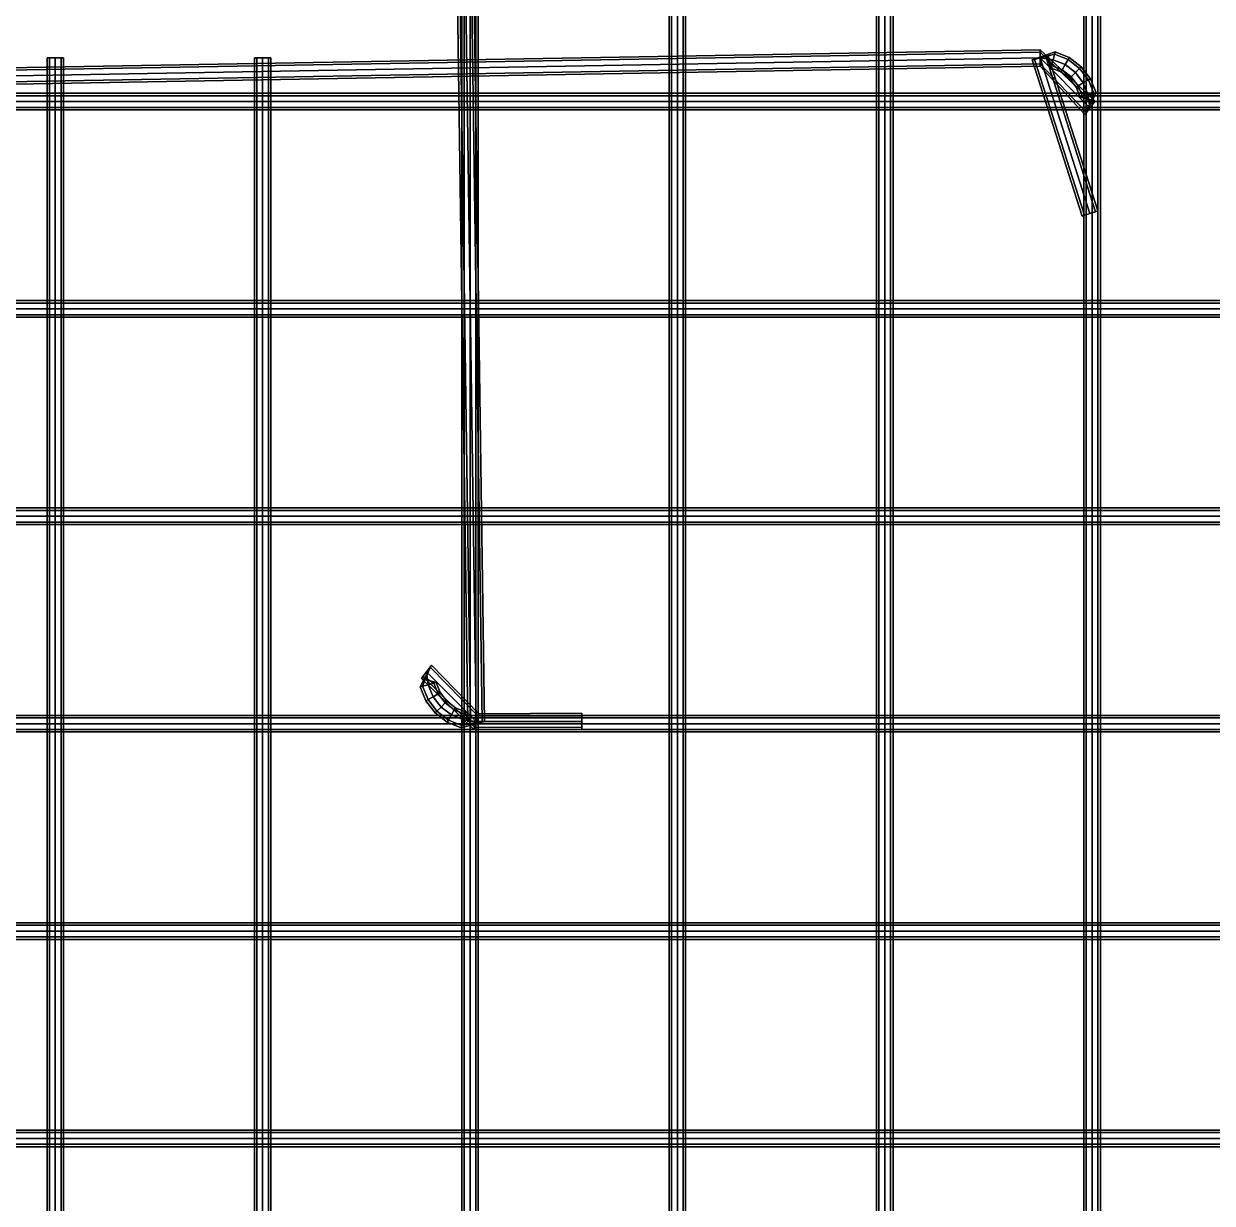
# Model space of a CAD drawing. Extents: x -6000 to 6000, y 0 to 6600.
# Drawn here: x 370 to 1516, y 1138 to 2275 of the extents above; entities that cross this region are included whole.
import ezdxf

# ---------------------------------------------------------------- set-up
doc = ezdxf.new("R2010")
doc.units = 0
for name, color, linetype in [('REBAR-H', 4, 'CONTINUOUS'), ('REBAR-O', 6, 'CONTINUOUS'), ('REBAR-V', 3, 'CONTINUOUS')]:
    doc.layers.add(name, color=color, linetype=linetype)

msp = doc.modelspace()

# ---------------------------------------------------------------- linework, layer by layer
at = {"layer": 'REBAR-H'}
for points in [[(-3937.077, 2205.657, 52.343), (-3937.077, 2208, 58), (3937.077, 2208, 58), (3937.077, 2205.657, 52.343)], [(-3937.077, 2208, 58), (-3937.077, 2205.657, 63.657), (3937.077, 2205.657, 63.657), (3937.077, 2208, 58)], [(-3937.077, 2205.657, 736.343), (-3937.077, 2208, 742), (3937.077, 2208, 742), (3937.077, 2205.657, 736.343)], [(-3937.077, 2208, 742), (-3937.077, 2205.657, 747.657), (3937.077, 2205.657, 747.657), (3937.077, 2208, 742)], [(-3937.077, 2200, 50), (-3937.077, 2205.657, 52.343), (3937.077, 2205.657, 52.343), (3937.077, 2200, 50)], [(-3937.077, 2205.657, 63.657), (-3937.077, 2200, 66), (3937.077, 2200, 66), (3937.077, 2205.657, 63.657)], [(-3937.077, 2200, 734), (-3937.077, 2205.657, 736.343), (3937.077, 2205.657, 736.343), (3937.077, 2200, 734)], [(-3937.077, 2205.657, 747.657), (-3937.077, 2200, 750), (3937.077, 2200, 750), (3937.077, 2205.657, 747.657)], [(-3937.077, 2194.343, 52.343), (-3937.077, 2200, 50), (3937.077, 2200, 50), (3937.077, 2194.343, 52.343)], [(-3937.077, 2200, 66), (-3937.077, 2194.343, 63.657), (3937.077, 2194.343, 63.657), (3937.077, 2200, 66)], [(-3937.077, 2194.343, 736.343), (-3937.077, 2200, 734), (3937.077, 2200, 734), (3937.077, 2194.343, 736.343)], [(-3937.077, 2200, 750), (-3937.077, 2194.343, 747.657), (3937.077, 2194.343, 747.657), (3937.077, 2200, 750)], [(-3937.077, 2192, 58), (-3937.077, 2194.343, 52.343), (3937.077, 2194.343, 52.343), (3937.077, 2192, 58)], [(-3937.077, 2194.343, 63.657), (-3937.077, 2192, 58), (3937.077, 2192, 58), (3937.077, 2194.343, 63.657)], [(-3937.077, 2192, 742), (-3937.077, 2194.343, 736.343), (3937.077, 2194.343, 736.343), (3937.077, 2192, 742)], [(-3937.077, 2194.343, 747.657), (-3937.077, 2192, 742), (3937.077, 2192, 742), (3937.077, 2194.343, 747.657)], [(-3846.168, 2005.657, 52.343), (-3846.168, 2008, 58), (3846.168, 2008, 58), (3846.168, 2005.657, 52.343)], [(-3846.168, 2008, 58), (-3846.168, 2005.657, 63.657), (3846.168, 2005.657, 63.657), (3846.168, 2008, 58)], [(-3846.168, 2005.657, 736.343), (-3846.168, 2008, 742), (3846.168, 2008, 742), (3846.168, 2005.657, 736.343)], [(-3846.168, 2008, 742), (-3846.168, 2005.657, 747.657), (3846.168, 2005.657, 747.657), (3846.168, 2008, 742)], [(-3846.168, 2000, 50), (-3846.168, 2005.657, 52.343), (3846.168, 2005.657, 52.343), (3846.168, 2000, 50)], [(-3846.168, 2005.657, 63.657), (-3846.168, 2000, 66), (3846.168, 2000, 66), (3846.168, 2005.657, 63.657)], [(-3846.168, 2000, 734), (-3846.168, 2005.657, 736.343), (3846.168, 2005.657, 736.343), (3846.168, 2000, 734)], [(-3846.168, 2005.657, 747.657), (-3846.168, 2000, 750), (3846.168, 2000, 750), (3846.168, 2005.657, 747.657)], [(-3846.168, 1994.343, 52.343), (-3846.168, 2000, 50), (3846.168, 2000, 50), (3846.168, 1994.343, 52.343)], [(-3846.168, 2000, 66), (-3846.168, 1994.343, 63.657), (3846.168, 1994.343, 63.657), (3846.168, 2000, 66)], [(-3846.168, 1994.343, 736.343), (-3846.168, 2000, 734), (3846.168, 2000, 734), (3846.168, 1994.343, 736.343)], [(-3846.168, 2000, 750), (-3846.168, 1994.343, 747.657), (3846.168, 1994.343, 747.657), (3846.168, 2000, 750)], [(-3846.168, 1992, 58), (-3846.168, 1994.343, 52.343), (3846.168, 1994.343, 52.343), (3846.168, 1992, 58)], [(-3846.168, 1994.343, 63.657), (-3846.168, 1992, 58), (3846.168, 1992, 58), (3846.168, 1994.343, 63.657)], [(-3846.168, 1992, 742), (-3846.168, 1994.343, 736.343), (3846.168, 1994.343, 736.343), (3846.168, 1992, 742)], [(-3846.168, 1994.343, 747.657), (-3846.168, 1992, 742), (3846.168, 1992, 742), (3846.168, 1994.343, 747.657)], [(-3755.259, 1805.657, 52.343), (-3755.259, 1808, 58), (3755.259, 1808, 58), (3755.259, 1805.657, 52.343)], [(-3755.259, 1808, 58), (-3755.259, 1805.657, 63.657), (3755.259, 1805.657, 63.657), (3755.259, 1808, 58)], [(-3755.259, 1805.657, 736.343), (-3755.259, 1808, 742), (3755.259, 1808, 742), (3755.259, 1805.657, 736.343)], [(-3755.259, 1808, 742), (-3755.259, 1805.657, 747.657), (3755.259, 1805.657, 747.657), (3755.259, 1808, 742)], [(-3755.259, 1800, 50), (-3755.259, 1805.657, 52.343), (3755.259, 1805.657, 52.343), (3755.259, 1800, 50)], [(-3755.259, 1805.657, 63.657), (-3755.259, 1800, 66), (3755.259, 1800, 66), (3755.259, 1805.657, 63.657)], [(-3755.259, 1800, 734), (-3755.259, 1805.657, 736.343), (3755.259, 1805.657, 736.343), (3755.259, 1800, 734)], [(-3755.259, 1805.657, 747.657), (-3755.259, 1800, 750), (3755.259, 1800, 750), (3755.259, 1805.657, 747.657)], [(-3755.259, 1794.343, 52.343), (-3755.259, 1800, 50), (3755.259, 1800, 50), (3755.259, 1794.343, 52.343)], [(-3755.259, 1800, 66), (-3755.259, 1794.343, 63.657), (3755.259, 1794.343, 63.657), (3755.259, 1800, 66)], [(-3755.259, 1794.343, 736.343), (-3755.259, 1800, 734), (3755.259, 1800, 734), (3755.259, 1794.343, 736.343)], [(-3755.259, 1800, 750), (-3755.259, 1794.343, 747.657), (3755.259, 1794.343, 747.657), (3755.259, 1800, 750)], [(-3755.259, 1792, 58), (-3755.259, 1794.343, 52.343), (3755.259, 1794.343, 52.343), (3755.259, 1792, 58)], [(-3755.259, 1794.343, 63.657), (-3755.259, 1792, 58), (3755.259, 1792, 58), (3755.259, 1794.343, 63.657)], [(-3755.259, 1792, 742), (-3755.259, 1794.343, 736.343), (3755.259, 1794.343, 736.343), (3755.259, 1792, 742)], [(-3755.259, 1794.343, 747.657), (-3755.259, 1792, 742), (3755.259, 1792, 742), (3755.259, 1794.343, 747.657)], [(-3664.35, 1605.657, 52.343), (-3664.35, 1608, 58), (3664.35, 1608, 58), (3664.35, 1605.657, 52.343)], [(-3664.35, 1608, 58), (-3664.35, 1605.657, 63.657), (3664.35, 1605.657, 63.657), (3664.35, 1608, 58)], [(-3664.35, 1605.657, 736.343), (-3664.35, 1608, 742), (3664.35, 1608, 742), (3664.35, 1605.657, 736.343)], [(-3664.35, 1608, 742), (-3664.35, 1605.657, 747.657), (3664.35, 1605.657, 747.657), (3664.35, 1608, 742)], [(-3664.35, 1600, 50), (-3664.35, 1605.657, 52.343), (3664.35, 1605.657, 52.343), (3664.35, 1600, 50)], [(-3664.35, 1605.657, 63.657), (-3664.35, 1600, 66), (3664.35, 1600, 66), (3664.35, 1605.657, 63.657)], [(-3664.35, 1600, 734), (-3664.35, 1605.657, 736.343), (3664.35, 1605.657, 736.343), (3664.35, 1600, 734)], [(-3664.35, 1605.657, 747.657), (-3664.35, 1600, 750), (3664.35, 1600, 750), (3664.35, 1605.657, 747.657)], [(-3664.35, 1594.343, 52.343), (-3664.35, 1600, 50), (3664.35, 1600, 50), (3664.35, 1594.343, 52.343)], [(-3664.35, 1600, 66), (-3664.35, 1594.343, 63.657), (3664.35, 1594.343, 63.657), (3664.35, 1600, 66)], [(-3664.35, 1594.343, 736.343), (-3664.35, 1600, 734), (3664.35, 1600, 734), (3664.35, 1594.343, 736.343)], [(-3664.35, 1600, 750), (-3664.35, 1594.343, 747.657), (3664.35, 1594.343, 747.657), (3664.35, 1600, 750)], [(-3664.35, 1592, 58), (-3664.35, 1594.343, 52.343), (3664.35, 1594.343, 52.343), (3664.35, 1592, 58)], [(-3664.35, 1594.343, 63.657), (-3664.35, 1592, 58), (3664.35, 1592, 58), (3664.35, 1594.343, 63.657)], [(-3664.35, 1592, 742), (-3664.35, 1594.343, 736.343), (3664.35, 1594.343, 736.343), (3664.35, 1592, 742)], [(-3664.35, 1594.343, 747.657), (-3664.35, 1592, 742), (3664.35, 1592, 742), (3664.35, 1594.343, 747.657)], [(-3573.441, 1405.657, 52.343), (-3573.441, 1408, 58), (3573.441, 1408, 58), (3573.441, 1405.657, 52.343)], [(-3573.441, 1408, 58), (-3573.441, 1405.657, 63.657), (3573.441, 1405.657, 63.657), (3573.441, 1408, 58)], [(-3573.441, 1405.657, 736.343), (-3573.441, 1408, 742), (3573.441, 1408, 742), (3573.441, 1405.657, 736.343)], [(-3573.441, 1408, 742), (-3573.441, 1405.657, 747.657), (3573.441, 1405.657, 747.657), (3573.441, 1408, 742)], [(-3573.441, 1400, 50), (-3573.441, 1405.657, 52.343), (3573.441, 1405.657, 52.343), (3573.441, 1400, 50)], [(-3573.441, 1405.657, 63.657), (-3573.441, 1400, 66), (3573.441, 1400, 66), (3573.441, 1405.657, 63.657)], [(-3573.441, 1400, 734), (-3573.441, 1405.657, 736.343), (3573.441, 1405.657, 736.343), (3573.441, 1400, 734)], [(-3573.441, 1405.657, 747.657), (-3573.441, 1400, 750), (3573.441, 1400, 750), (3573.441, 1405.657, 747.657)], [(-3573.441, 1394.343, 52.343), (-3573.441, 1400, 50), (3573.441, 1400, 50), (3573.441, 1394.343, 52.343)], [(-3573.441, 1400, 66), (-3573.441, 1394.343, 63.657), (3573.441, 1394.343, 63.657), (3573.441, 1400, 66)], [(-3573.441, 1394.343, 736.343), (-3573.441, 1400, 734), (3573.441, 1400, 734), (3573.441, 1394.343, 736.343)], [(-3573.441, 1400, 750), (-3573.441, 1394.343, 747.657), (3573.441, 1394.343, 747.657), (3573.441, 1400, 750)], [(-3573.441, 1392, 58), (-3573.441, 1394.343, 52.343), (3573.441, 1394.343, 52.343), (3573.441, 1392, 58)], [(-3573.441, 1394.343, 63.657), (-3573.441, 1392, 58), (3573.441, 1392, 58), (3573.441, 1394.343, 63.657)], [(-3573.441, 1392, 742), (-3573.441, 1394.343, 736.343), (3573.441, 1394.343, 736.343), (3573.441, 1392, 742)], [(-3573.441, 1394.343, 747.657), (-3573.441, 1392, 742), (3573.441, 1392, 742), (3573.441, 1394.343, 747.657)], [(-3482.532, 1205.657, 52.343), (-3482.532, 1208, 58), (3482.532, 1208, 58), (3482.532, 1205.657, 52.343)], [(-3482.532, 1208, 58), (-3482.532, 1205.657, 63.657), (3482.532, 1205.657, 63.657), (3482.532, 1208, 58)], [(-3482.532, 1205.657, 736.343), (-3482.532, 1208, 742), (3482.532, 1208, 742), (3482.532, 1205.657, 736.343)], [(-3482.532, 1208, 742), (-3482.532, 1205.657, 747.657), (3482.532, 1205.657, 747.657), (3482.532, 1208, 742)], [(-3482.532, 1200, 50), (-3482.532, 1205.657, 52.343), (3482.532, 1205.657, 52.343), (3482.532, 1200, 50)], [(-3482.532, 1205.657, 63.657), (-3482.532, 1200, 66), (3482.532, 1200, 66), (3482.532, 1205.657, 63.657)], [(-3482.532, 1200, 734), (-3482.532, 1205.657, 736.343), (3482.532, 1205.657, 736.343), (3482.532, 1200, 734)], [(-3482.532, 1205.657, 747.657), (-3482.532, 1200, 750), (3482.532, 1200, 750), (3482.532, 1205.657, 747.657)], [(-3482.532, 1194.343, 52.343), (-3482.532, 1200, 50), (3482.532, 1200, 50), (3482.532, 1194.343, 52.343)], [(-3482.532, 1200, 66), (-3482.532, 1194.343, 63.657), (3482.532, 1194.343, 63.657), (3482.532, 1200, 66)], [(-3482.532, 1194.343, 736.343), (-3482.532, 1200, 734), (3482.532, 1200, 734), (3482.532, 1194.343, 736.343)], [(-3482.532, 1200, 750), (-3482.532, 1194.343, 747.657), (3482.532, 1194.343, 747.657), (3482.532, 1200, 750)], [(-3482.532, 1192, 58), (-3482.532, 1194.343, 52.343), (3482.532, 1194.343, 52.343), (3482.532, 1192, 58)], [(-3482.532, 1194.343, 63.657), (-3482.532, 1192, 58), (3482.532, 1192, 58), (3482.532, 1194.343, 63.657)], [(-3482.532, 1192, 742), (-3482.532, 1194.343, 736.343), (3482.532, 1194.343, 736.343), (3482.532, 1192, 742)], [(-3482.532, 1194.343, 747.657), (-3482.532, 1192, 742), (3482.532, 1192, 742), (3482.532, 1194.343, 747.657)]]:
    msp.add_3dface(points, dxfattribs=at)
at = {"layer": 'REBAR-O'}
for points in [[(800.343, 1601.94, 52.343), (798, 1601.915, 58), (750, 4950, 58), (752.343, 4950, 52.343)], [(798, 1601.915, 58), (800.343, 1601.94, 63.657), (752.343, 4950, 63.657), (750, 4950, 58)], [(800.343, 1601.94, 736.343), (798, 1601.915, 742), (750, 4950, 742), (752.343, 4950, 736.343)], [(798, 1601.915, 742), (800.343, 1601.94, 747.657), (752.343, 4950, 747.657), (750, 4950, 742)], [(806, 1602, 50), (800.343, 1601.94, 52.343), (752.343, 4950, 52.343), (758, 4950, 50)], [(800.343, 1601.94, 63.657), (806, 1602, 66), (758, 4950, 66), (752.343, 4950, 63.657)], [(806, 1602, 734), (800.343, 1601.94, 736.343), (752.343, 4950, 736.343), (758, 4950, 734)], [(800.343, 1601.94, 747.657), (806, 1602, 750), (758, 4950, 750), (752.343, 4950, 747.657)], [(811.657, 1602.06, 52.343), (806, 1602, 50), (758, 4950, 50), (763.657, 4950, 52.343)], [(806, 1602, 66), (811.657, 1602.06, 63.657), (763.657, 4950, 63.657), (758, 4950, 66)], [(811.657, 1602.06, 736.343), (806, 1602, 734), (758, 4950, 734), (763.657, 4950, 736.343)], [(806, 1602, 750), (811.657, 1602.06, 747.657), (763.657, 4950, 747.657), (758, 4950, 750)], [(814, 1602.085, 58), (811.657, 1602.06, 52.343), (763.657, 4950, 52.343), (766, 4950, 58)], [(811.657, 1602.06, 63.657), (814, 1602.085, 58), (766, 4950, 58), (763.657, 4950, 63.657)], [(814, 1602.085, 742), (811.657, 1602.06, 736.343), (763.657, 4950, 736.343), (766, 4950, 742)], [(811.657, 1602.06, 747.657), (814, 1602.085, 742), (766, 4950, 742), (763.657, 4950, 747.657)], [(-1398.073, 2199.656, 52.343), (-1398.104, 2201.999, 58), (1350, 2250, 58), (1350, 2247.657, 52.343)], [(-1398.104, 2201.999, 58), (-1398.073, 2199.656, 63.657), (1350, 2247.657, 63.657), (1350, 2250, 58)], [(-1398.073, 2199.656, 736.343), (-1398.104, 2201.999, 742), (1350, 2250, 742), (1350, 2247.657, 736.343)], [(-1398.104, 2201.999, 742), (-1398.073, 2199.656, 747.657), (1350, 2247.657, 747.657), (1350, 2250, 742)], [(-1398, 2194, 50), (-1398.073, 2199.656, 52.343), (1350, 2247.657, 52.343), (1350, 2242, 50)], [(-1398.073, 2199.656, 63.657), (-1398, 2194, 66), (1350, 2242, 66), (1350, 2247.657, 63.657)], [(-1398, 2194, 734), (-1398.073, 2199.656, 736.343), (1350, 2247.657, 736.343), (1350, 2242, 734)], [(-1398.073, 2199.656, 747.657), (-1398, 2194, 750), (1350, 2242, 750), (1350, 2247.657, 747.657)], [(1364.494, 2248.092, 58), (1363.887, 2245.829, 52.343), (1344.499, 2240.681, 52.343), (1342.221, 2240.135, 58)], [(1363.887, 2245.829, 63.657), (1364.494, 2248.092, 58), (1342.221, 2240.135, 58), (1344.499, 2240.681, 63.657)], [(1364.494, 2248.092, 742), (1363.887, 2245.829, 736.343), (1344.499, 2240.681, 736.343), (1342.221, 2240.135, 742)], [(1363.887, 2245.829, 747.657), (1364.494, 2248.092, 742), (1342.221, 2240.135, 742), (1344.499, 2240.681, 747.657)], [(1350, 2247.657, 52.343), (1350, 2250, 58), (1402.87, 2200.347, 58), (1401.444, 2198.488, 52.343)], [(1350, 2250, 58), (1350, 2247.657, 63.657), (1401.444, 2198.488, 63.657), (1402.87, 2200.347, 58)], [(1350, 2247.657, 736.343), (1350, 2250, 742), (1402.87, 2200.347, 742), (1401.444, 2198.488, 736.343)], [(1350, 2250, 742), (1350, 2247.657, 747.657), (1401.444, 2198.488, 747.657), (1402.87, 2200.347, 742)], [(1350, 2242, 50), (1350, 2247.657, 52.343), (1401.444, 2198.488, 52.343), (1398, 2194, 50)], [(1350, 2247.657, 63.657), (1350, 2242, 66), (1398, 2194, 66), (1401.444, 2198.488, 63.657)], [(1350, 2242, 734), (1350, 2247.657, 736.343), (1401.444, 2198.488, 736.343), (1398, 2194, 734)], [(1350, 2247.657, 747.657), (1350, 2242, 750), (1398, 2194, 750), (1401.444, 2198.488, 747.657)], [(1378, 2242.497, 58), (1376.828, 2240.468, 52.343), (1363.887, 2245.829, 52.343), (1364.494, 2248.092, 58)], [(1376.828, 2240.468, 63.657), (1378, 2242.497, 58), (1364.494, 2248.092, 58), (1363.887, 2245.829, 63.657)], [(1378, 2242.497, 742), (1376.828, 2240.468, 736.343), (1363.887, 2245.829, 736.343), (1364.494, 2248.092, 742)], [(1376.828, 2240.468, 747.657), (1378, 2242.497, 742), (1364.494, 2248.092, 742), (1363.887, 2245.829, 747.657)], [(-1397.927, 2188.344, 52.343), (-1398, 2194, 50), (1350, 2242, 50), (1350, 2236.343, 52.343)], [(-1398, 2194, 66), (-1397.927, 2188.344, 63.657), (1350, 2236.343, 63.657), (1350, 2242, 66)], [(-1397.927, 2188.344, 736.343), (-1398, 2194, 734), (1350, 2242, 734), (1350, 2236.343, 736.343)], [(-1398, 2194, 750), (-1397.927, 2188.344, 747.657), (1350, 2236.343, 747.657), (1350, 2242, 750)], [(-1397.896, 2186.001, 58), (-1397.927, 2188.344, 52.343), (1350, 2236.343, 52.343), (1350, 2234, 58)], [(-1397.927, 2188.344, 63.657), (-1397.896, 2186.001, 58), (1350, 2234, 58), (1350, 2236.343, 63.657)], [(-1397.896, 2186.001, 742), (-1397.927, 2188.344, 736.343), (1350, 2236.343, 736.343), (1350, 2234, 742)], [(-1397.927, 2188.344, 747.657), (-1397.896, 2186.001, 742), (1350, 2234, 742), (1350, 2236.343, 747.657)], [(1342.221, 2240.135, 58), (1344.499, 2240.681, 52.343), (1392.612, 2090.276, 52.343), (1390.381, 2089.562, 58)], [(1344.499, 2240.681, 63.657), (1342.221, 2240.135, 58), (1390.381, 2089.562, 58), (1392.612, 2090.276, 63.657)], [(1342.221, 2240.135, 742), (1344.499, 2240.681, 736.343), (1392.612, 2090.276, 736.343), (1390.381, 2089.562, 742)], [(1344.499, 2240.681, 747.657), (1342.221, 2240.135, 742), (1390.381, 2089.562, 742), (1392.612, 2090.276, 747.657)], [(1363.887, 2245.829, 52.343), (1362.423, 2240.364, 50), (1350, 2242, 50), (1344.499, 2240.681, 52.343)], [(1362.423, 2240.364, 66), (1363.887, 2245.829, 63.657), (1344.499, 2240.681, 63.657), (1350, 2242, 66)], [(1363.887, 2245.829, 736.343), (1362.423, 2240.364, 734), (1350, 2242, 734), (1344.499, 2240.681, 736.343)], [(1362.423, 2240.364, 750), (1363.887, 2245.829, 747.657), (1344.499, 2240.681, 747.657), (1350, 2242, 750)], [(1344.499, 2240.681, 52.343), (1350, 2242, 50), (1398, 2092, 50), (1392.612, 2090.276, 52.343)], [(1350, 2242, 66), (1344.499, 2240.681, 63.657), (1392.612, 2090.276, 63.657), (1398, 2092, 66)], [(1344.499, 2240.681, 736.343), (1350, 2242, 734), (1398, 2092, 734), (1392.612, 2090.276, 736.343)], [(1350, 2242, 750), (1344.499, 2240.681, 747.657), (1392.612, 2090.276, 747.657), (1398, 2092, 750)], [(1362.423, 2240.364, 50), (1360.959, 2234.9, 52.343), (1355.501, 2243.319, 52.343), (1350, 2242, 50)], [(1360.959, 2234.9, 63.657), (1362.423, 2240.364, 66), (1350, 2242, 66), (1355.501, 2243.319, 63.657)], [(1350, 2242, 50), (1355.501, 2243.319, 52.343), (1403.388, 2093.724, 52.343), (1398, 2092, 50)], [(1355.501, 2243.319, 63.657), (1350, 2242, 66), (1398, 2092, 66), (1403.388, 2093.724, 63.657)], [(1362.423, 2240.364, 734), (1360.959, 2234.9, 736.343), (1355.501, 2243.319, 736.343), (1350, 2242, 734)], [(1360.959, 2234.9, 747.657), (1362.423, 2240.364, 750), (1350, 2242, 750), (1355.501, 2243.319, 747.657)], [(1350, 2242, 734), (1355.501, 2243.319, 736.343), (1403.388, 2093.724, 736.343), (1398, 2092, 734)], [(1355.501, 2243.319, 747.657), (1350, 2242, 750), (1398, 2092, 750), (1403.388, 2093.724, 747.657)], [(1350, 2236.343, 52.343), (1350, 2242, 50), (1398, 2194, 50), (1394.556, 2189.512, 52.343)], [(1350, 2242, 66), (1350, 2236.343, 63.657), (1394.556, 2189.512, 63.657), (1398, 2194, 66)], [(1350, 2236.343, 736.343), (1350, 2242, 734), (1398, 2194, 734), (1394.556, 2189.512, 736.343)], [(1350, 2242, 750), (1350, 2236.343, 747.657), (1394.556, 2189.512, 747.657), (1398, 2194, 750)], [(1350, 2234, 58), (1350, 2236.343, 52.343), (1394.556, 2189.512, 52.343), (1393.13, 2187.653, 58)], [(1350, 2236.343, 63.657), (1350, 2234, 58), (1393.13, 2187.653, 58), (1394.556, 2189.512, 63.657)], [(1350, 2234, 742), (1350, 2236.343, 736.343), (1394.556, 2189.512, 736.343), (1393.13, 2187.653, 742)], [(1350, 2236.343, 747.657), (1350, 2234, 742), (1393.13, 2187.653, 742), (1394.556, 2189.512, 747.657)], [(1360.959, 2234.9, 52.343), (1360.353, 2232.637, 58), (1357.779, 2243.865, 58), (1355.501, 2243.319, 52.343)], [(1360.353, 2232.637, 58), (1360.959, 2234.9, 63.657), (1355.501, 2243.319, 63.657), (1357.779, 2243.865, 58)], [(1355.501, 2243.319, 52.343), (1357.779, 2243.865, 58), (1405.619, 2094.438, 58), (1403.388, 2093.724, 52.343)], [(1357.779, 2243.865, 58), (1355.501, 2243.319, 63.657), (1403.388, 2093.724, 63.657), (1405.619, 2094.438, 58)], [(1360.959, 2234.9, 736.343), (1360.353, 2232.637, 742), (1357.779, 2243.865, 742), (1355.501, 2243.319, 736.343)], [(1360.353, 2232.637, 742), (1360.959, 2234.9, 747.657), (1355.501, 2243.319, 747.657), (1357.779, 2243.865, 742)], [(1355.501, 2243.319, 736.343), (1357.779, 2243.865, 742), (1405.619, 2094.438, 742), (1403.388, 2093.724, 736.343)], [(1357.779, 2243.865, 742), (1355.501, 2243.319, 747.657), (1403.388, 2093.724, 747.657), (1405.619, 2094.438, 742)], [(1374, 2235.569, 50), (1371.172, 2230.67, 52.343), (1360.959, 2234.9, 52.343), (1362.423, 2240.364, 50)], [(1371.172, 2230.67, 63.657), (1374, 2235.569, 66), (1362.423, 2240.364, 66), (1360.959, 2234.9, 63.657)], [(1374, 2235.569, 734), (1371.172, 2230.67, 736.343), (1360.959, 2234.9, 736.343), (1362.423, 2240.364, 734)], [(1371.172, 2230.67, 747.657), (1374, 2235.569, 750), (1362.423, 2240.364, 750), (1360.959, 2234.9, 747.657)], [(1376.828, 2240.468, 52.343), (1374, 2235.569, 50), (1362.423, 2240.364, 50), (1363.887, 2245.829, 52.343)], [(1374, 2235.569, 66), (1376.828, 2240.468, 63.657), (1363.887, 2245.829, 63.657), (1362.423, 2240.364, 66)], [(1376.828, 2240.468, 736.343), (1374, 2235.569, 734), (1362.423, 2240.364, 734), (1363.887, 2245.829, 736.343)], [(1374, 2235.569, 750), (1376.828, 2240.468, 747.657), (1363.887, 2245.829, 747.657), (1362.423, 2240.364, 750)], [(1383.941, 2227.941, 50), (1379.941, 2223.941, 52.343), (1371.172, 2230.67, 52.343), (1374, 2235.569, 50)], [(1379.941, 2223.941, 63.657), (1383.941, 2227.941, 66), (1374, 2235.569, 66), (1371.172, 2230.67, 63.657)], [(1383.941, 2227.941, 734), (1379.941, 2223.941, 736.343), (1371.172, 2230.67, 736.343), (1374, 2235.569, 734)], [(1379.941, 2223.941, 747.657), (1383.941, 2227.941, 750), (1374, 2235.569, 750), (1371.172, 2230.67, 747.657)], [(1387.941, 2231.941, 52.343), (1383.941, 2227.941, 50), (1374, 2235.569, 50), (1376.828, 2240.468, 52.343)], [(1383.941, 2227.941, 66), (1387.941, 2231.941, 63.657), (1376.828, 2240.468, 63.657), (1374, 2235.569, 66)], [(1387.941, 2231.941, 736.343), (1383.941, 2227.941, 734), (1374, 2235.569, 734), (1376.828, 2240.468, 736.343)], [(1383.941, 2227.941, 750), (1387.941, 2231.941, 747.657), (1376.828, 2240.468, 747.657), (1374, 2235.569, 750)], [(1389.598, 2233.598, 58), (1387.941, 2231.941, 52.343), (1376.828, 2240.468, 52.343), (1378, 2242.497, 58)], [(1387.941, 2231.941, 63.657), (1389.598, 2233.598, 58), (1378, 2242.497, 58), (1376.828, 2240.468, 63.657)], [(1389.598, 2233.598, 742), (1387.941, 2231.941, 736.343), (1376.828, 2240.468, 736.343), (1378, 2242.497, 742)], [(1387.941, 2231.941, 747.657), (1389.598, 2233.598, 742), (1378, 2242.497, 742), (1376.828, 2240.468, 747.657)], [(1371.172, 2230.67, 52.343), (1370, 2228.641, 58), (1360.353, 2232.637, 58), (1360.959, 2234.9, 52.343)], [(1370, 2228.641, 58), (1371.172, 2230.67, 63.657), (1360.959, 2234.9, 63.657), (1360.353, 2232.637, 58)], [(1371.172, 2230.67, 736.343), (1370, 2228.641, 742), (1360.353, 2232.637, 742), (1360.959, 2234.9, 736.343)], [(1370, 2228.641, 742), (1371.172, 2230.67, 747.657), (1360.959, 2234.9, 747.657), (1360.353, 2232.637, 742)], [(1379.941, 2223.941, 52.343), (1378.284, 2222.284, 58), (1370, 2228.641, 58), (1371.172, 2230.67, 52.343)], [(1378.284, 2222.284, 58), (1379.941, 2223.941, 63.657), (1371.172, 2230.67, 63.657), (1370, 2228.641, 58)], [(1379.941, 2223.941, 736.343), (1378.284, 2222.284, 742), (1370, 2228.641, 742), (1371.172, 2230.67, 736.343)], [(1378.284, 2222.284, 742), (1379.941, 2223.941, 747.657), (1371.172, 2230.67, 747.657), (1370, 2228.641, 742)], [(1386.67, 2215.172, 52.343), (1384.641, 2214, 58), (1378.284, 2222.284, 58), (1379.941, 2223.941, 52.343)], [(1384.641, 2214, 58), (1386.67, 2215.172, 63.657), (1379.941, 2223.941, 63.657), (1378.284, 2222.284, 58)], [(1386.67, 2215.172, 736.343), (1384.641, 2214, 742), (1378.284, 2222.284, 742), (1379.941, 2223.941, 736.343)], [(1384.641, 2214, 742), (1386.67, 2215.172, 747.657), (1379.941, 2223.941, 747.657), (1378.284, 2222.284, 742)], [(1391.569, 2218, 50), (1386.67, 2215.172, 52.343), (1379.941, 2223.941, 52.343), (1383.941, 2227.941, 50)], [(1386.67, 2215.172, 63.657), (1391.569, 2218, 66), (1383.941, 2227.941, 66), (1379.941, 2223.941, 63.657)], [(1391.569, 2218, 734), (1386.67, 2215.172, 736.343), (1379.941, 2223.941, 736.343), (1383.941, 2227.941, 734)], [(1386.67, 2215.172, 747.657), (1391.569, 2218, 750), (1383.941, 2227.941, 750), (1379.941, 2223.941, 747.657)], [(1396.468, 2220.828, 52.343), (1391.569, 2218, 50), (1383.941, 2227.941, 50), (1387.941, 2231.941, 52.343)], [(1391.569, 2218, 66), (1396.468, 2220.828, 63.657), (1387.941, 2231.941, 63.657), (1383.941, 2227.941, 66)], [(1396.468, 2220.828, 736.343), (1391.569, 2218, 734), (1383.941, 2227.941, 734), (1387.941, 2231.941, 736.343)], [(1391.569, 2218, 750), (1396.468, 2220.828, 747.657), (1387.941, 2231.941, 747.657), (1383.941, 2227.941, 750)], [(1398.497, 2222, 58), (1396.468, 2220.828, 52.343), (1387.941, 2231.941, 52.343), (1389.598, 2233.598, 58)], [(1396.468, 2220.828, 63.657), (1398.497, 2222, 58), (1389.598, 2233.598, 58), (1387.941, 2231.941, 63.657)], [(1398.497, 2222, 742), (1396.468, 2220.828, 736.343), (1387.941, 2231.941, 736.343), (1389.598, 2233.598, 742)], [(1396.468, 2220.828, 747.657), (1398.497, 2222, 742), (1389.598, 2233.598, 742), (1387.941, 2231.941, 747.657)], [(1390.9, 2204.959, 52.343), (1388.637, 2204.353, 58), (1384.641, 2214, 58), (1386.67, 2215.172, 52.343)], [(1388.637, 2204.353, 58), (1390.9, 2204.959, 63.657), (1386.67, 2215.172, 63.657), (1384.641, 2214, 58)], [(1390.9, 2204.959, 736.343), (1388.637, 2204.353, 742), (1384.641, 2214, 742), (1386.67, 2215.172, 736.343)], [(1388.637, 2204.353, 742), (1390.9, 2204.959, 747.657), (1386.67, 2215.172, 747.657), (1384.641, 2214, 742)], [(1396.364, 2206.423, 50), (1390.9, 2204.959, 52.343), (1386.67, 2215.172, 52.343), (1391.569, 2218, 50)], [(1390.9, 2204.959, 63.657), (1396.364, 2206.423, 66), (1391.569, 2218, 66), (1386.67, 2215.172, 63.657)], [(1396.364, 2206.423, 734), (1390.9, 2204.959, 736.343), (1386.67, 2215.172, 736.343), (1391.569, 2218, 734)], [(1390.9, 2204.959, 747.657), (1396.364, 2206.423, 750), (1391.569, 2218, 750), (1386.67, 2215.172, 747.657)], [(1401.829, 2207.887, 52.343), (1396.364, 2206.423, 50), (1391.569, 2218, 50), (1396.468, 2220.828, 52.343)], [(1396.364, 2206.423, 66), (1401.829, 2207.887, 63.657), (1396.468, 2220.828, 63.657), (1391.569, 2218, 66)], [(1401.829, 2207.887, 736.343), (1396.364, 2206.423, 734), (1391.569, 2218, 734), (1396.468, 2220.828, 736.343)], [(1396.364, 2206.423, 750), (1401.829, 2207.887, 747.657), (1396.468, 2220.828, 747.657), (1391.569, 2218, 750)], [(1404.092, 2208.494, 58), (1401.829, 2207.887, 52.343), (1396.468, 2220.828, 52.343), (1398.497, 2222, 58)], [(1401.829, 2207.887, 63.657), (1404.092, 2208.494, 58), (1398.497, 2222, 58), (1396.468, 2220.828, 63.657)], [(1404.092, 2208.494, 742), (1401.829, 2207.887, 736.343), (1396.468, 2220.828, 736.343), (1398.497, 2222, 742)], [(1401.829, 2207.887, 747.657), (1404.092, 2208.494, 742), (1398.497, 2222, 742), (1396.468, 2220.828, 747.657)], [(1401.444, 2198.488, 52.343), (1402.87, 2200.347, 58), (1388.637, 2204.353, 58), (1390.9, 2204.959, 52.343)], [(1402.87, 2200.347, 58), (1401.444, 2198.488, 63.657), (1390.9, 2204.959, 63.657), (1388.637, 2204.353, 58)], [(1401.444, 2198.488, 736.343), (1402.87, 2200.347, 742), (1388.637, 2204.353, 742), (1390.9, 2204.959, 736.343)], [(1402.87, 2200.347, 742), (1401.444, 2198.488, 747.657), (1390.9, 2204.959, 747.657), (1388.637, 2204.353, 742)], [(1398, 2194, 50), (1401.444, 2198.488, 52.343), (1390.9, 2204.959, 52.343), (1396.364, 2206.423, 50)], [(1401.444, 2198.488, 63.657), (1398, 2194, 66), (1396.364, 2206.423, 66), (1390.9, 2204.959, 63.657)], [(1398, 2194, 734), (1401.444, 2198.488, 736.343), (1390.9, 2204.959, 736.343), (1396.364, 2206.423, 734)], [(1401.444, 2198.488, 747.657), (1398, 2194, 750), (1396.364, 2206.423, 750), (1390.9, 2204.959, 747.657)], [(1393.13, 2187.653, 58), (1394.556, 2189.512, 52.343), (1401.829, 2207.887, 52.343), (1404.092, 2208.494, 58)], [(1394.556, 2189.512, 63.657), (1393.13, 2187.653, 58), (1404.092, 2208.494, 58), (1401.829, 2207.887, 63.657)], [(1393.13, 2187.653, 742), (1394.556, 2189.512, 736.343), (1401.829, 2207.887, 736.343), (1404.092, 2208.494, 742)], [(1394.556, 2189.512, 747.657), (1393.13, 2187.653, 742), (1404.092, 2208.494, 742), (1401.829, 2207.887, 747.657)], [(1394.556, 2189.512, 52.343), (1398, 2194, 50), (1396.364, 2206.423, 50), (1401.829, 2207.887, 52.343)], [(1398, 2194, 66), (1394.556, 2189.512, 63.657), (1401.829, 2207.887, 63.657), (1396.364, 2206.423, 66)], [(1394.556, 2189.512, 736.343), (1398, 2194, 734), (1396.364, 2206.423, 734), (1401.829, 2207.887, 736.343)], [(1398, 2194, 750), (1394.556, 2189.512, 747.657), (1401.829, 2207.887, 747.657), (1396.364, 2206.423, 750)], [(762.87, 1656.347, 58), (761.444, 1654.488, 52.343), (754.171, 1636.113, 52.343), (751.908, 1635.506, 58)], [(761.444, 1654.488, 63.657), (762.87, 1656.347, 58), (751.908, 1635.506, 58), (754.171, 1636.113, 63.657)], [(762.87, 1656.347, 742), (761.444, 1654.488, 736.343), (754.171, 1636.113, 736.343), (751.908, 1635.506, 742)], [(761.444, 1654.488, 747.657), (762.87, 1656.347, 742), (751.908, 1635.506, 742), (754.171, 1636.113, 747.657)], [(761.444, 1654.488, 52.343), (758, 1650, 50), (759.636, 1637.577, 50), (754.171, 1636.113, 52.343)], [(758, 1650, 66), (761.444, 1654.488, 63.657), (754.171, 1636.113, 63.657), (759.636, 1637.577, 66)], [(761.444, 1654.488, 736.343), (758, 1650, 734), (759.636, 1637.577, 734), (754.171, 1636.113, 736.343)], [(758, 1650, 750), (761.444, 1654.488, 747.657), (754.171, 1636.113, 747.657), (759.636, 1637.577, 750)], [(807.724, 1607.388, 52.343), (806, 1602, 50), (758, 1650, 50), (761.444, 1654.488, 52.343)], [(806, 1602, 66), (807.724, 1607.388, 63.657), (761.444, 1654.488, 63.657), (758, 1650, 66)], [(807.724, 1607.388, 736.343), (806, 1602, 734), (758, 1650, 734), (761.444, 1654.488, 736.343)], [(806, 1602, 750), (807.724, 1607.388, 747.657), (761.444, 1654.488, 747.657), (758, 1650, 750)], [(808.438, 1609.619, 58), (807.724, 1607.388, 52.343), (761.444, 1654.488, 52.343), (762.87, 1656.347, 58)], [(807.724, 1607.388, 63.657), (808.438, 1609.619, 58), (762.87, 1656.347, 58), (761.444, 1654.488, 63.657)], [(808.438, 1609.619, 742), (807.724, 1607.388, 736.343), (761.444, 1654.488, 736.343), (762.87, 1656.347, 742)], [(807.724, 1607.388, 747.657), (808.438, 1609.619, 742), (762.87, 1656.347, 742), (761.444, 1654.488, 747.657)], [(804.276, 1596.612, 52.343), (803.562, 1594.381, 58), (753.13, 1643.653, 58), (754.556, 1645.512, 52.343)], [(803.562, 1594.381, 58), (804.276, 1596.612, 63.657), (754.556, 1645.512, 63.657), (753.13, 1643.653, 58)], [(754.556, 1645.512, 52.343), (753.13, 1643.653, 58), (767.363, 1639.647, 58), (765.1, 1639.041, 52.343)], [(753.13, 1643.653, 58), (754.556, 1645.512, 63.657), (765.1, 1639.041, 63.657), (767.363, 1639.647, 58)], [(804.276, 1596.612, 736.343), (803.562, 1594.381, 742), (753.13, 1643.653, 742), (754.556, 1645.512, 736.343)], [(803.562, 1594.381, 742), (804.276, 1596.612, 747.657), (754.556, 1645.512, 747.657), (753.13, 1643.653, 742)], [(754.556, 1645.512, 736.343), (753.13, 1643.653, 742), (767.363, 1639.647, 742), (765.1, 1639.041, 736.343)], [(753.13, 1643.653, 742), (754.556, 1645.512, 747.657), (765.1, 1639.041, 747.657), (767.363, 1639.647, 742)], [(806, 1602, 50), (804.276, 1596.612, 52.343), (754.556, 1645.512, 52.343), (758, 1650, 50)], [(804.276, 1596.612, 63.657), (806, 1602, 66), (758, 1650, 66), (754.556, 1645.512, 63.657)], [(758, 1650, 50), (754.556, 1645.512, 52.343), (765.1, 1639.041, 52.343), (759.636, 1637.577, 50)], [(754.556, 1645.512, 63.657), (758, 1650, 66), (759.636, 1637.577, 66), (765.1, 1639.041, 63.657)], [(806, 1602, 734), (804.276, 1596.612, 736.343), (754.556, 1645.512, 736.343), (758, 1650, 734)], [(804.276, 1596.612, 747.657), (806, 1602, 750), (758, 1650, 750), (754.556, 1645.512, 747.657)], [(758, 1650, 734), (754.556, 1645.512, 736.343), (765.1, 1639.041, 736.343), (759.636, 1637.577, 734)], [(754.556, 1645.512, 747.657), (758, 1650, 750), (759.636, 1637.577, 750), (765.1, 1639.041, 747.657)], [(765.1, 1639.041, 52.343), (767.363, 1639.647, 58), (771.359, 1630, 58), (769.33, 1628.828, 52.343)], [(767.363, 1639.647, 58), (765.1, 1639.041, 63.657), (769.33, 1628.828, 63.657), (771.359, 1630, 58)], [(765.1, 1639.041, 736.343), (767.363, 1639.647, 742), (771.359, 1630, 742), (769.33, 1628.828, 736.343)], [(767.363, 1639.647, 742), (765.1, 1639.041, 747.657), (769.33, 1628.828, 747.657), (771.359, 1630, 742)], [(751.908, 1635.506, 58), (754.171, 1636.113, 52.343), (759.532, 1623.172, 52.343), (757.503, 1622, 58)], [(754.171, 1636.113, 63.657), (751.908, 1635.506, 58), (757.503, 1622, 58), (759.532, 1623.172, 63.657)], [(751.908, 1635.506, 742), (754.171, 1636.113, 736.343), (759.532, 1623.172, 736.343), (757.503, 1622, 742)], [(754.171, 1636.113, 747.657), (751.908, 1635.506, 742), (757.503, 1622, 742), (759.532, 1623.172, 747.657)], [(754.171, 1636.113, 52.343), (759.636, 1637.577, 50), (764.431, 1626, 50), (759.532, 1623.172, 52.343)], [(759.636, 1637.577, 66), (754.171, 1636.113, 63.657), (759.532, 1623.172, 63.657), (764.431, 1626, 66)], [(754.171, 1636.113, 736.343), (759.636, 1637.577, 734), (764.431, 1626, 734), (759.532, 1623.172, 736.343)], [(759.636, 1637.577, 750), (754.171, 1636.113, 747.657), (759.532, 1623.172, 747.657), (764.431, 1626, 750)], [(759.636, 1637.577, 50), (765.1, 1639.041, 52.343), (769.33, 1628.828, 52.343), (764.431, 1626, 50)], [(765.1, 1639.041, 63.657), (759.636, 1637.577, 66), (764.431, 1626, 66), (769.33, 1628.828, 63.657)], [(759.636, 1637.577, 734), (765.1, 1639.041, 736.343), (769.33, 1628.828, 736.343), (764.431, 1626, 734)], [(765.1, 1639.041, 747.657), (759.636, 1637.577, 750), (764.431, 1626, 750), (769.33, 1628.828, 747.657)], [(764.431, 1626, 50), (769.33, 1628.828, 52.343), (776.059, 1620.059, 52.343), (772.059, 1616.059, 50)], [(769.33, 1628.828, 63.657), (764.431, 1626, 66), (772.059, 1616.059, 66), (776.059, 1620.059, 63.657)], [(764.431, 1626, 734), (769.33, 1628.828, 736.343), (776.059, 1620.059, 736.343), (772.059, 1616.059, 734)], [(769.33, 1628.828, 747.657), (764.431, 1626, 750), (772.059, 1616.059, 750), (776.059, 1620.059, 747.657)], [(769.33, 1628.828, 52.343), (771.359, 1630, 58), (777.716, 1621.716, 58), (776.059, 1620.059, 52.343)], [(771.359, 1630, 58), (769.33, 1628.828, 63.657), (776.059, 1620.059, 63.657), (777.716, 1621.716, 58)], [(769.33, 1628.828, 736.343), (771.359, 1630, 742), (777.716, 1621.716, 742), (776.059, 1620.059, 736.343)], [(771.359, 1630, 742), (769.33, 1628.828, 747.657), (776.059, 1620.059, 747.657), (777.716, 1621.716, 742)], [(757.503, 1622, 58), (759.532, 1623.172, 52.343), (768.059, 1612.059, 52.343), (766.402, 1610.402, 58)], [(759.532, 1623.172, 63.657), (757.503, 1622, 58), (766.402, 1610.402, 58), (768.059, 1612.059, 63.657)], [(757.503, 1622, 742), (759.532, 1623.172, 736.343), (768.059, 1612.059, 736.343), (766.402, 1610.402, 742)], [(759.532, 1623.172, 747.657), (757.503, 1622, 742), (766.402, 1610.402, 742), (768.059, 1612.059, 747.657)], [(759.532, 1623.172, 52.343), (764.431, 1626, 50), (772.059, 1616.059, 50), (768.059, 1612.059, 52.343)], [(764.431, 1626, 66), (759.532, 1623.172, 63.657), (768.059, 1612.059, 63.657), (772.059, 1616.059, 66)], [(759.532, 1623.172, 736.343), (764.431, 1626, 734), (772.059, 1616.059, 734), (768.059, 1612.059, 736.343)], [(764.431, 1626, 750), (759.532, 1623.172, 747.657), (768.059, 1612.059, 747.657), (772.059, 1616.059, 750)], [(772.059, 1616.059, 50), (776.059, 1620.059, 52.343), (784.828, 1613.33, 52.343), (782, 1608.431, 50)], [(776.059, 1620.059, 63.657), (772.059, 1616.059, 66), (782, 1608.431, 66), (784.828, 1613.33, 63.657)], [(772.059, 1616.059, 734), (776.059, 1620.059, 736.343), (784.828, 1613.33, 736.343), (782, 1608.431, 734)], [(776.059, 1620.059, 747.657), (772.059, 1616.059, 750), (782, 1608.431, 750), (784.828, 1613.33, 747.657)], [(776.059, 1620.059, 52.343), (777.716, 1621.716, 58), (786, 1615.359, 58), (784.828, 1613.33, 52.343)], [(777.716, 1621.716, 58), (776.059, 1620.059, 63.657), (784.828, 1613.33, 63.657), (786, 1615.359, 58)], [(776.059, 1620.059, 736.343), (777.716, 1621.716, 742), (786, 1615.359, 742), (784.828, 1613.33, 736.343)], [(777.716, 1621.716, 742), (776.059, 1620.059, 747.657), (784.828, 1613.33, 747.657), (786, 1615.359, 742)], [(766.402, 1610.402, 58), (768.059, 1612.059, 52.343), (779.172, 1603.532, 52.343), (778, 1601.503, 58)], [(768.059, 1612.059, 63.657), (766.402, 1610.402, 58), (778, 1601.503, 58), (779.172, 1603.532, 63.657)], [(766.402, 1610.402, 742), (768.059, 1612.059, 736.343), (779.172, 1603.532, 736.343), (778, 1601.503, 742)], [(768.059, 1612.059, 747.657), (766.402, 1610.402, 742), (778, 1601.503, 742), (779.172, 1603.532, 747.657)], [(768.059, 1612.059, 52.343), (772.059, 1616.059, 50), (782, 1608.431, 50), (779.172, 1603.532, 52.343)], [(772.059, 1616.059, 66), (768.059, 1612.059, 63.657), (779.172, 1603.532, 63.657), (782, 1608.431, 66)], [(768.059, 1612.059, 736.343), (772.059, 1616.059, 734), (782, 1608.431, 734), (779.172, 1603.532, 736.343)], [(772.059, 1616.059, 750), (768.059, 1612.059, 747.657), (779.172, 1603.532, 747.657), (782, 1608.431, 750)], [(779.172, 1603.532, 52.343), (782, 1608.431, 50), (793.577, 1603.636, 50), (792.113, 1598.171, 52.343)], [(782, 1608.431, 66), (779.172, 1603.532, 63.657), (792.113, 1598.171, 63.657), (793.577, 1603.636, 66)], [(779.172, 1603.532, 736.343), (782, 1608.431, 734), (793.577, 1603.636, 734), (792.113, 1598.171, 736.343)], [(782, 1608.431, 750), (779.172, 1603.532, 747.657), (792.113, 1598.171, 747.657), (793.577, 1603.636, 750)], [(782, 1608.431, 50), (784.828, 1613.33, 52.343), (795.041, 1609.1, 52.343), (793.577, 1603.636, 50)], [(784.828, 1613.33, 63.657), (782, 1608.431, 66), (793.577, 1603.636, 66), (795.041, 1609.1, 63.657)], [(782, 1608.431, 734), (784.828, 1613.33, 736.343), (795.041, 1609.1, 736.343), (793.577, 1603.636, 734)], [(784.828, 1613.33, 747.657), (782, 1608.431, 750), (793.577, 1603.636, 750), (795.041, 1609.1, 747.657)], [(784.828, 1613.33, 52.343), (786, 1615.359, 58), (795.647, 1611.363, 58), (795.041, 1609.1, 52.343)], [(786, 1615.359, 58), (784.828, 1613.33, 63.657), (795.041, 1609.1, 63.657), (795.647, 1611.363, 58)], [(784.828, 1613.33, 736.343), (786, 1615.359, 742), (795.647, 1611.363, 742), (795.041, 1609.1, 736.343)], [(786, 1615.359, 742), (784.828, 1613.33, 747.657), (795.041, 1609.1, 747.657), (795.647, 1611.363, 742)], [(793.577, 1603.636, 50), (795.041, 1609.1, 52.343), (800.343, 1601.94, 52.343), (806, 1602, 50)], [(795.041, 1609.1, 63.657), (793.577, 1603.636, 66), (806, 1602, 66), (800.343, 1601.94, 63.657)], [(793.577, 1603.636, 734), (795.041, 1609.1, 736.343), (800.343, 1601.94, 736.343), (806, 1602, 734)], [(795.041, 1609.1, 747.657), (793.577, 1603.636, 750), (806, 1602, 750), (800.343, 1601.94, 747.657)], [(795.041, 1609.1, 52.343), (795.647, 1611.363, 58), (798, 1601.915, 58), (800.343, 1601.94, 52.343)], [(795.647, 1611.363, 58), (795.041, 1609.1, 63.657), (800.343, 1601.94, 63.657), (798, 1601.915, 58)], [(795.041, 1609.1, 736.343), (795.647, 1611.363, 742), (798, 1601.915, 742), (800.343, 1601.94, 736.343)], [(795.647, 1611.363, 742), (795.041, 1609.1, 747.657), (800.343, 1601.94, 747.657), (798, 1601.915, 742)], [(908, 1607.657, 52.343), (908, 1602, 50), (806, 1602, 50), (807.724, 1607.388, 52.343)], [(908, 1602, 66), (908, 1607.657, 63.657), (807.724, 1607.388, 63.657), (806, 1602, 66)], [(908, 1607.657, 736.343), (908, 1602, 734), (806, 1602, 734), (807.724, 1607.388, 736.343)], [(908, 1602, 750), (908, 1607.657, 747.657), (807.724, 1607.388, 747.657), (806, 1602, 750)], [(908, 1610, 58), (908, 1607.657, 52.343), (807.724, 1607.388, 52.343), (808.438, 1609.619, 58)], [(908, 1607.657, 63.657), (908, 1610, 58), (808.438, 1609.619, 58), (807.724, 1607.388, 63.657)], [(908, 1610, 742), (908, 1607.657, 736.343), (807.724, 1607.388, 736.343), (808.438, 1609.619, 742)], [(908, 1607.657, 747.657), (908, 1610, 742), (808.438, 1609.619, 742), (807.724, 1607.388, 747.657)], [(778, 1601.503, 58), (779.172, 1603.532, 52.343), (792.113, 1598.171, 52.343), (791.506, 1595.908, 58)], [(779.172, 1603.532, 63.657), (778, 1601.503, 58), (791.506, 1595.908, 58), (792.113, 1598.171, 63.657)], [(778, 1601.503, 742), (779.172, 1603.532, 736.343), (792.113, 1598.171, 736.343), (791.506, 1595.908, 742)], [(779.172, 1603.532, 747.657), (778, 1601.503, 742), (791.506, 1595.908, 742), (792.113, 1598.171, 747.657)], [(791.506, 1595.908, 58), (792.113, 1598.171, 52.343), (811.657, 1602.06, 52.343), (814, 1602.085, 58)], [(792.113, 1598.171, 63.657), (791.506, 1595.908, 58), (814, 1602.085, 58), (811.657, 1602.06, 63.657)], [(791.506, 1595.908, 742), (792.113, 1598.171, 736.343), (811.657, 1602.06, 736.343), (814, 1602.085, 742)], [(792.113, 1598.171, 747.657), (791.506, 1595.908, 742), (814, 1602.085, 742), (811.657, 1602.06, 747.657)], [(792.113, 1598.171, 52.343), (793.577, 1603.636, 50), (806, 1602, 50), (811.657, 1602.06, 52.343)], [(793.577, 1603.636, 66), (792.113, 1598.171, 63.657), (811.657, 1602.06, 63.657), (806, 1602, 66)], [(792.113, 1598.171, 736.343), (793.577, 1603.636, 734), (806, 1602, 734), (811.657, 1602.06, 736.343)], [(793.577, 1603.636, 750), (792.113, 1598.171, 747.657), (811.657, 1602.06, 747.657), (806, 1602, 750)], [(908, 1596.343, 52.343), (908, 1594, 58), (803.562, 1594.381, 58), (804.276, 1596.612, 52.343)], [(908, 1594, 58), (908, 1596.343, 63.657), (804.276, 1596.612, 63.657), (803.562, 1594.381, 58)], [(908, 1596.343, 736.343), (908, 1594, 742), (803.562, 1594.381, 742), (804.276, 1596.612, 736.343)], [(908, 1594, 742), (908, 1596.343, 747.657), (804.276, 1596.612, 747.657), (803.562, 1594.381, 742)], [(908, 1602, 50), (908, 1596.343, 52.343), (804.276, 1596.612, 52.343), (806, 1602, 50)], [(908, 1596.343, 63.657), (908, 1602, 66), (806, 1602, 66), (804.276, 1596.612, 63.657)], [(908, 1602, 734), (908, 1596.343, 736.343), (804.276, 1596.612, 736.343), (806, 1602, 734)], [(908, 1596.343, 747.657), (908, 1602, 750), (806, 1602, 750), (804.276, 1596.612, 747.657)]]:
    msp.add_3dface(points, dxfattribs=at)
at = {"layer": 'REBAR-V'}
for points in [[(794.343, 58, 52.343), (792, 58, 58), (792, 6542, 58), (794.343, 6542, 52.343)], [(792, 58, 58), (794.343, 58, 63.657), (794.343, 6542, 63.657), (792, 6542, 58)], [(794.343, 58, 736.343), (792, 58, 742), (792, 6542, 742), (794.343, 6542, 736.343)], [(792, 58, 742), (794.343, 58, 747.657), (794.343, 6542, 747.657), (792, 6542, 742)], [(800, 58, 50), (794.343, 58, 52.343), (794.343, 6542, 52.343), (800, 6542, 50)], [(794.343, 58, 63.657), (800, 58, 66), (800, 6542, 66), (794.343, 6542, 63.657)], [(800, 58, 734), (794.343, 58, 736.343), (794.343, 6542, 736.343), (800, 6542, 734)], [(794.343, 58, 747.657), (800, 58, 750), (800, 6542, 750), (794.343, 6542, 747.657)], [(805.657, 58, 52.343), (800, 58, 50), (800, 6542, 50), (805.657, 6542, 52.343)], [(800, 58, 66), (805.657, 58, 63.657), (805.657, 6542, 63.657), (800, 6542, 66)], [(805.657, 58, 736.343), (800, 58, 734), (800, 6542, 734), (805.657, 6542, 736.343)], [(800, 58, 750), (805.657, 58, 747.657), (805.657, 6542, 747.657), (800, 6542, 750)], [(808, 58, 58), (805.657, 58, 52.343), (805.657, 6542, 52.343), (808, 6542, 58)], [(805.657, 58, 63.657), (808, 58, 58), (808, 6542, 58), (805.657, 6542, 63.657)], [(808, 58, 742), (805.657, 58, 736.343), (805.657, 6542, 736.343), (808, 6542, 742)], [(805.657, 58, 747.657), (808, 58, 742), (808, 6542, 742), (805.657, 6542, 747.657)], [(994.343, 58, 52.343), (992, 58, 58), (992, 6542, 58), (994.343, 6542, 52.343)], [(992, 58, 58), (994.343, 58, 63.657), (994.343, 6542, 63.657), (992, 6542, 58)], [(994.343, 58, 736.343), (992, 58, 742), (992, 6542, 742), (994.343, 6542, 736.343)], [(992, 58, 742), (994.343, 58, 747.657), (994.343, 6542, 747.657), (992, 6542, 742)], [(1000, 58, 50), (994.343, 58, 52.343), (994.343, 6542, 52.343), (1000, 6542, 50)], [(994.343, 58, 63.657), (1000, 58, 66), (1000, 6542, 66), (994.343, 6542, 63.657)], [(1000, 58, 734), (994.343, 58, 736.343), (994.343, 6542, 736.343), (1000, 6542, 734)], [(994.343, 58, 747.657), (1000, 58, 750), (1000, 6542, 750), (994.343, 6542, 747.657)], [(1005.657, 58, 52.343), (1000, 58, 50), (1000, 6542, 50), (1005.657, 6542, 52.343)], [(1000, 58, 66), (1005.657, 58, 63.657), (1005.657, 6542, 63.657), (1000, 6542, 66)], [(1005.657, 58, 736.343), (1000, 58, 734), (1000, 6542, 734), (1005.657, 6542, 736.343)], [(1000, 58, 750), (1005.657, 58, 747.657), (1005.657, 6542, 747.657), (1000, 6542, 750)], [(1008, 58, 58), (1005.657, 58, 52.343), (1005.657, 6542, 52.343), (1008, 6542, 58)], [(1005.657, 58, 63.657), (1008, 58, 58), (1008, 6542, 58), (1005.657, 6542, 63.657)], [(1008, 58, 742), (1005.657, 58, 736.343), (1005.657, 6542, 736.343), (1008, 6542, 742)], [(1005.657, 58, 747.657), (1008, 58, 742), (1008, 6542, 742), (1005.657, 6542, 747.657)], [(1194.343, 58, 52.343), (1192, 58, 58), (1192, 6542, 58), (1194.343, 6542, 52.343)], [(1192, 58, 58), (1194.343, 58, 63.657), (1194.343, 6542, 63.657), (1192, 6542, 58)], [(1194.343, 58, 736.343), (1192, 58, 742), (1192, 6542, 742), (1194.343, 6542, 736.343)], [(1192, 58, 742), (1194.343, 58, 747.657), (1194.343, 6542, 747.657), (1192, 6542, 742)], [(1200, 58, 50), (1194.343, 58, 52.343), (1194.343, 6542, 52.343), (1200, 6542, 50)], [(1194.343, 58, 63.657), (1200, 58, 66), (1200, 6542, 66), (1194.343, 6542, 63.657)], [(1200, 58, 734), (1194.343, 58, 736.343), (1194.343, 6542, 736.343), (1200, 6542, 734)], [(1194.343, 58, 747.657), (1200, 58, 750), (1200, 6542, 750), (1194.343, 6542, 747.657)], [(1205.657, 58, 52.343), (1200, 58, 50), (1200, 6542, 50), (1205.657, 6542, 52.343)], [(1200, 58, 66), (1205.657, 58, 63.657), (1205.657, 6542, 63.657), (1200, 6542, 66)], [(1205.657, 58, 736.343), (1200, 58, 734), (1200, 6542, 734), (1205.657, 6542, 736.343)], [(1200, 58, 750), (1205.657, 58, 747.657), (1205.657, 6542, 747.657), (1200, 6542, 750)], [(1208, 58, 58), (1205.657, 58, 52.343), (1205.657, 6542, 52.343), (1208, 6542, 58)], [(1205.657, 58, 63.657), (1208, 58, 58), (1208, 6542, 58), (1205.657, 6542, 63.657)], [(1208, 58, 742), (1205.657, 58, 736.343), (1205.657, 6542, 736.343), (1208, 6542, 742)], [(1205.657, 58, 747.657), (1208, 58, 742), (1208, 6542, 742), (1205.657, 6542, 747.657)], [(1394.343, 58, 52.343), (1392, 58, 58), (1392, 6542, 58), (1394.343, 6542, 52.343)], [(1392, 58, 58), (1394.343, 58, 63.657), (1394.343, 6542, 63.657), (1392, 6542, 58)], [(1394.343, 58, 736.343), (1392, 58, 742), (1392, 6542, 742), (1394.343, 6542, 736.343)], [(1392, 58, 742), (1394.343, 58, 747.657), (1394.343, 6542, 747.657), (1392, 6542, 742)], [(1400, 58, 50), (1394.343, 58, 52.343), (1394.343, 6542, 52.343), (1400, 6542, 50)], [(1394.343, 58, 63.657), (1400, 58, 66), (1400, 6542, 66), (1394.343, 6542, 63.657)], [(1400, 58, 734), (1394.343, 58, 736.343), (1394.343, 6542, 736.343), (1400, 6542, 734)], [(1394.343, 58, 747.657), (1400, 58, 750), (1400, 6542, 750), (1394.343, 6542, 747.657)], [(1405.657, 58, 52.343), (1400, 58, 50), (1400, 6542, 50), (1405.657, 6542, 52.343)], [(1400, 58, 66), (1405.657, 58, 63.657), (1405.657, 6542, 63.657), (1400, 6542, 66)], [(1405.657, 58, 736.343), (1400, 58, 734), (1400, 6542, 734), (1405.657, 6542, 736.343)], [(1400, 58, 750), (1405.657, 58, 747.657), (1405.657, 6542, 747.657), (1400, 6542, 750)], [(1408, 58, 58), (1405.657, 58, 52.343), (1405.657, 6542, 52.343), (1408, 6542, 58)], [(1405.657, 58, 63.657), (1408, 58, 58), (1408, 6542, 58), (1405.657, 6542, 63.657)], [(1408, 58, 742), (1405.657, 58, 736.343), (1405.657, 6542, 736.343), (1408, 6542, 742)], [(1405.657, 58, 747.657), (1408, 58, 742), (1408, 6542, 742), (1405.657, 6542, 747.657)], [(394.343, 58, 52.343), (392, 58, 58), (392, 2242, 58), (394.343, 2242, 52.343)], [(392, 58, 58), (394.343, 58, 63.657), (394.343, 2242, 63.657), (392, 2242, 58)], [(394.343, 58, 736.343), (392, 58, 742), (392, 2242, 742), (394.343, 2242, 736.343)], [(392, 58, 742), (394.343, 58, 747.657), (394.343, 2242, 747.657), (392, 2242, 742)], [(400, 58, 50), (394.343, 58, 52.343), (394.343, 2242, 52.343), (400, 2242, 50)], [(394.343, 58, 63.657), (400, 58, 66), (400, 2242, 66), (394.343, 2242, 63.657)], [(400, 58, 734), (394.343, 58, 736.343), (394.343, 2242, 736.343), (400, 2242, 734)], [(394.343, 58, 747.657), (400, 58, 750), (400, 2242, 750), (394.343, 2242, 747.657)], [(405.657, 58, 52.343), (400, 58, 50), (400, 2242, 50), (405.657, 2242, 52.343)], [(400, 58, 66), (405.657, 58, 63.657), (405.657, 2242, 63.657), (400, 2242, 66)], [(405.657, 58, 736.343), (400, 58, 734), (400, 2242, 734), (405.657, 2242, 736.343)], [(400, 58, 750), (405.657, 58, 747.657), (405.657, 2242, 747.657), (400, 2242, 750)], [(408, 58, 58), (405.657, 58, 52.343), (405.657, 2242, 52.343), (408, 2242, 58)], [(405.657, 58, 63.657), (408, 58, 58), (408, 2242, 58), (405.657, 2242, 63.657)], [(408, 58, 742), (405.657, 58, 736.343), (405.657, 2242, 736.343), (408, 2242, 742)], [(405.657, 58, 747.657), (408, 58, 742), (408, 2242, 742), (405.657, 2242, 747.657)], [(594.343, 58, 52.343), (592, 58, 58), (592, 2242, 58), (594.343, 2242, 52.343)], [(592, 58, 58), (594.343, 58, 63.657), (594.343, 2242, 63.657), (592, 2242, 58)], [(594.343, 58, 736.343), (592, 58, 742), (592, 2242, 742), (594.343, 2242, 736.343)], [(592, 58, 742), (594.343, 58, 747.657), (594.343, 2242, 747.657), (592, 2242, 742)], [(600, 58, 50), (594.343, 58, 52.343), (594.343, 2242, 52.343), (600, 2242, 50)], [(594.343, 58, 63.657), (600, 58, 66), (600, 2242, 66), (594.343, 2242, 63.657)], [(600, 58, 734), (594.343, 58, 736.343), (594.343, 2242, 736.343), (600, 2242, 734)], [(594.343, 58, 747.657), (600, 58, 750), (600, 2242, 750), (594.343, 2242, 747.657)], [(605.657, 58, 52.343), (600, 58, 50), (600, 2242, 50), (605.657, 2242, 52.343)], [(600, 58, 66), (605.657, 58, 63.657), (605.657, 2242, 63.657), (600, 2242, 66)], [(605.657, 58, 736.343), (600, 58, 734), (600, 2242, 734), (605.657, 2242, 736.343)], [(600, 58, 750), (605.657, 58, 747.657), (605.657, 2242, 747.657), (600, 2242, 750)], [(608, 58, 58), (605.657, 58, 52.343), (605.657, 2242, 52.343), (608, 2242, 58)], [(605.657, 58, 63.657), (608, 58, 58), (608, 2242, 58), (605.657, 2242, 63.657)], [(608, 58, 742), (605.657, 58, 736.343), (605.657, 2242, 736.343), (608, 2242, 742)], [(605.657, 58, 747.657), (608, 58, 742), (608, 2242, 742), (605.657, 2242, 747.657)]]:
    msp.add_3dface(points, dxfattribs=at)

doc.saveas('drawing.dxf')
